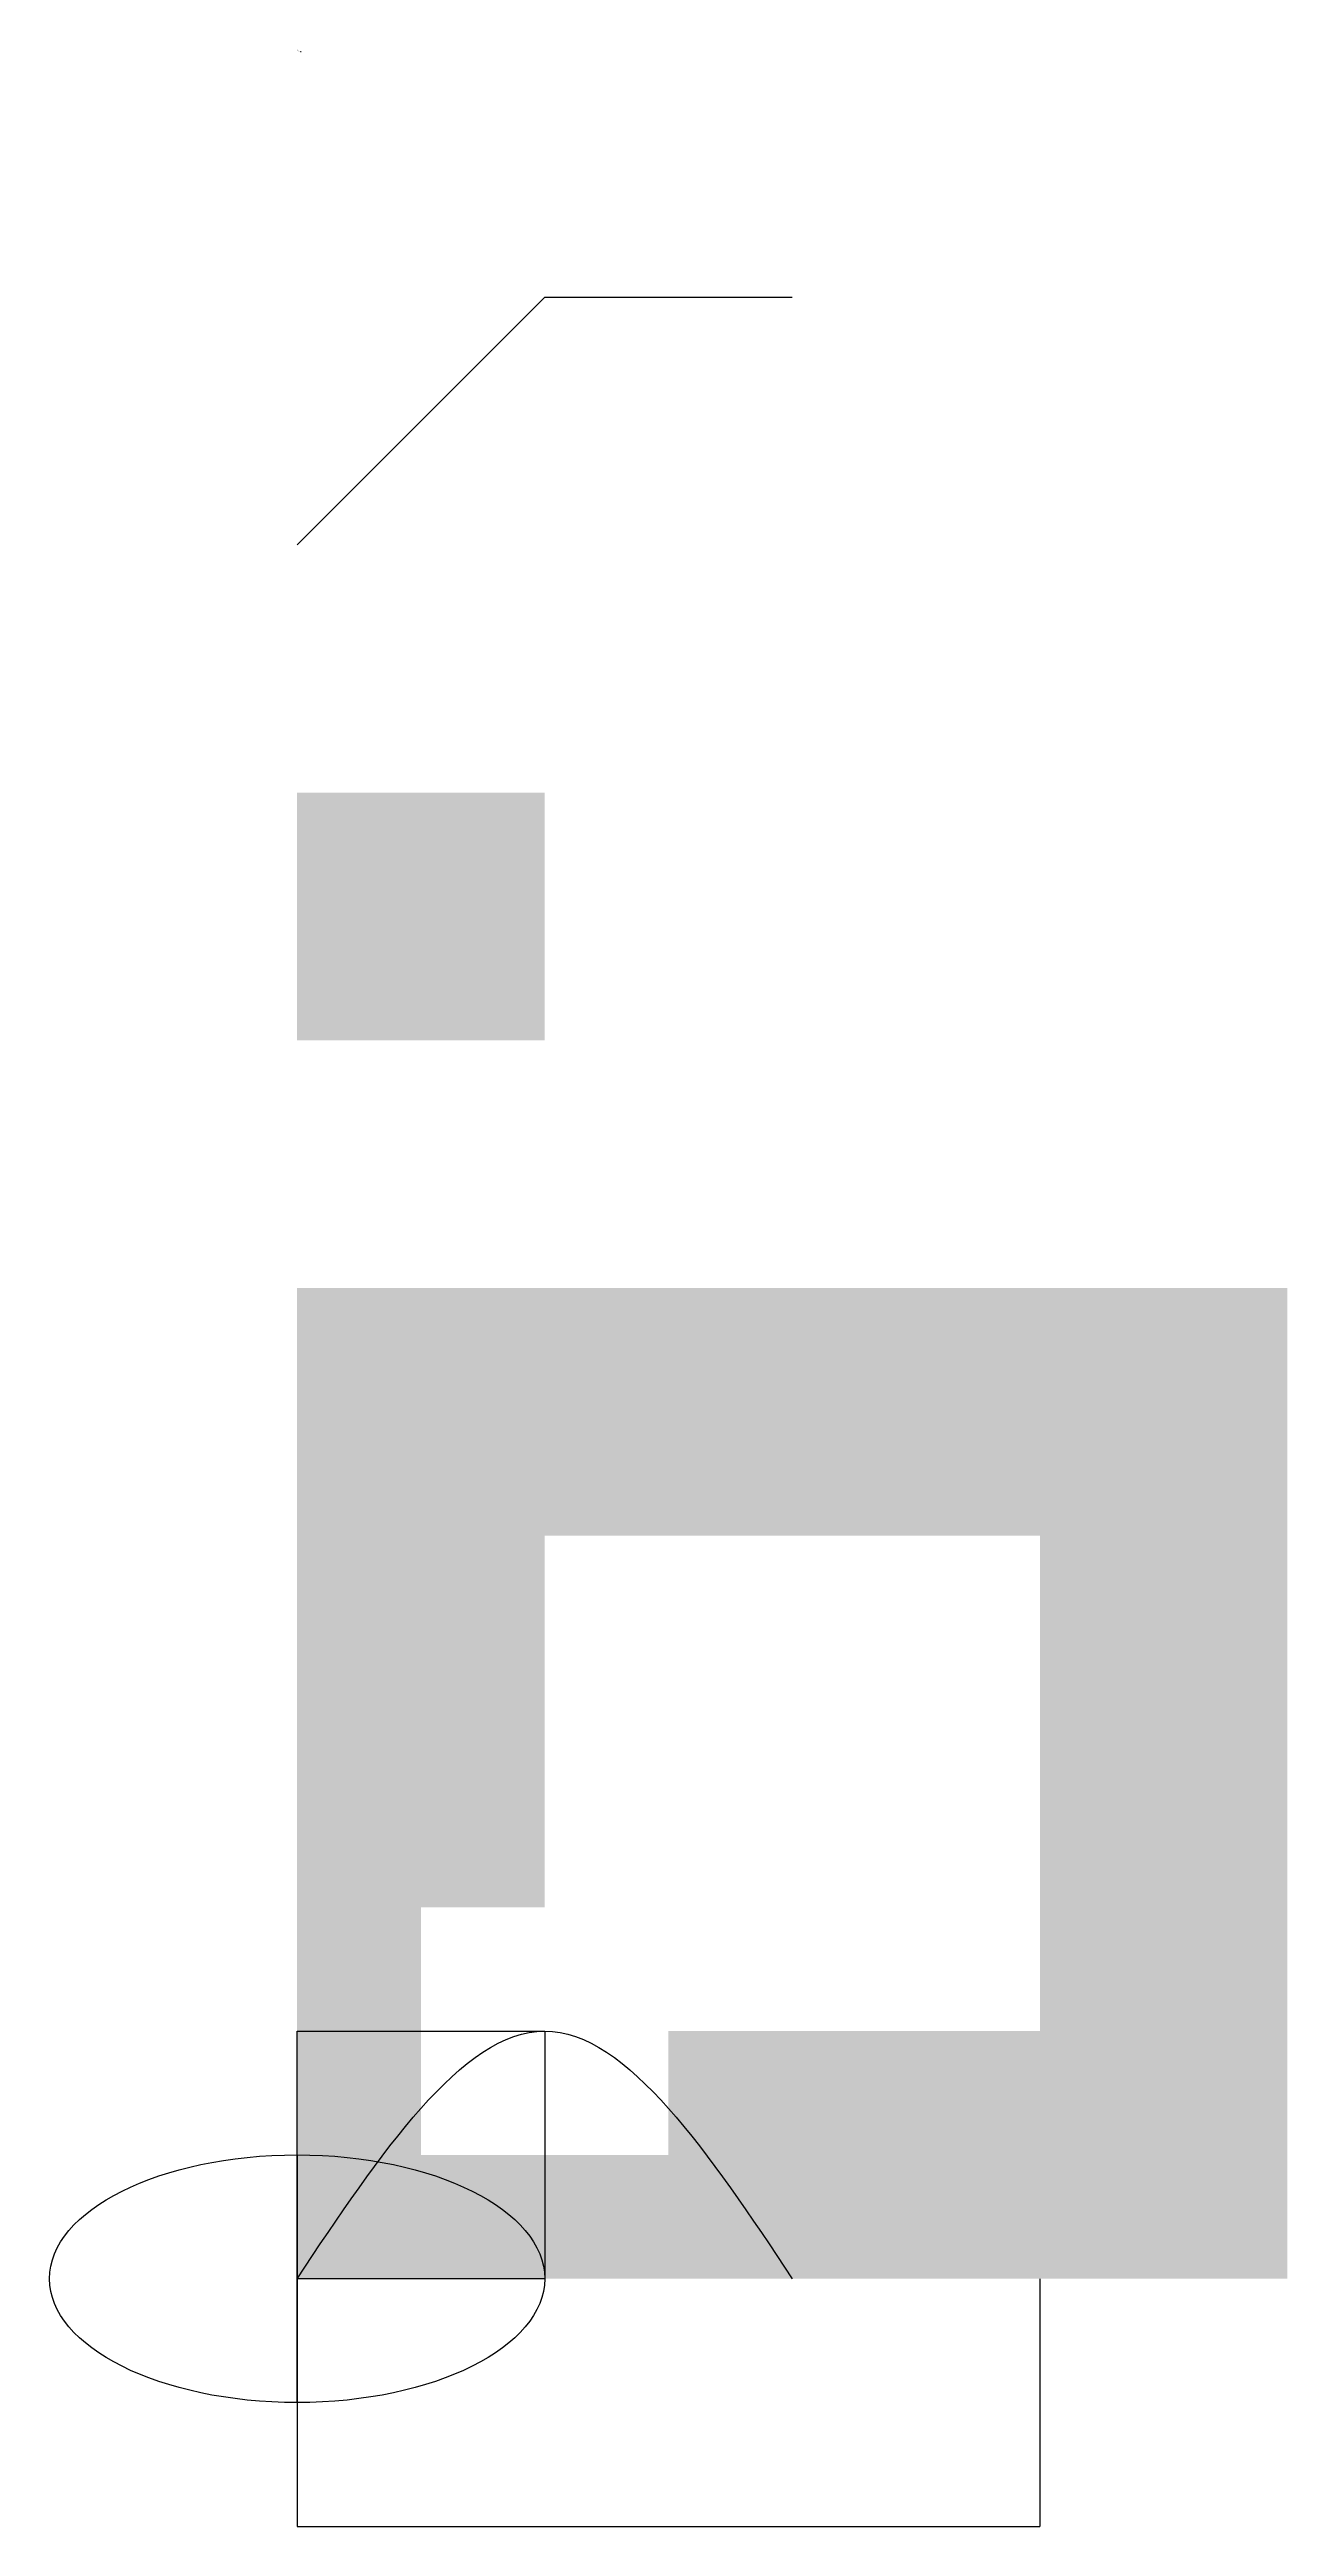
# Model space of a CAD drawing. Header units: millimetres. Extents: x -1000 to 4000, y -1000 to 9000.
import ezdxf

# ---------------------------------------------------------------- set-up
doc = ezdxf.new("R2010")
doc.units = ezdxf.units.MM
for name, color, linetype in [('Curves', 7, 'Continuous'), ('Dims', 7, 'Continuous'), ('Fills', 7, 'Continuous'), ('Notes', 7, 'Continuous'), ('Tilt', 7, 'Continuous')]:
    doc.layers.add(name, color=color, linetype=linetype)
doc.styles.add('OpenSansCondensed-Light', font='OpenSansCondensed-Light.ttf')
doc.dimstyles.new('EZDXF', dxfattribs={"dimtxt": 0.25, "dimasz": 0.175, "dimexe": 0.375, "dimexo": 0.125, "dimgap": 0.1, "dimtad": 1, "dimlfac": 100, "dimzin": 12, "dimdsep": 46, "dimtxsty": 'OpenSansCondensed-Light', "dimblk": 'ARCHTICK', "dimcen": 2.5, "dimazin": 3, "dimtfac": 0.5, "dimtmove": 2, "dimatfit": 3})
picture_1 = doc.add_image_def('image1.png', size_in_pixel=(100, 100))

# ---------------------------------------------------------------- blocks, each defined once
blk = doc.blocks.new('_ARCHTICK')
at = {"color": 0, "linetype": 'BYBLOCK', "const_width": 0.15}
blk.add_lwpolyline([(-0.5, -0.5), (0.5, 0.5)], dxfattribs=at)

msp = doc.modelspace()

# ---------------------------------------------------------------- hatches: boundary and pattern name
at = {"layer": 'Fills'}
h = msp.add_hatch(color=1, dxfattribs=at)
h.paths.add_polyline_path([(0, 0), (4000, 0), (4000, 4000), (0, 4000)])
h.paths.add_polyline_path([(1000, 1000), (3000, 1000), (3000, 3000), (1000, 3000)])

# ---------------------------------------------------------------- linework, layer by layer
at = {"layer": 'Fills', "color": 3}
msp.add_solid([(0, 5000), (1000, 5000), (0, 6000), (1000, 6000)], dxfattribs=at)
at = {"layer": 'Tilt', "extrusion": (1, 0, 0)}
msp.add_circle((0, 0), 500, dxfattribs=at)

# ---------------------------------------------------------------- texts
at = {"layer": 'Notes', "insert": (0, 9000), "char_height": 2.5, "attachment_point": 1}
msp.add_mtext('{\\fArial|b0;Bold}\\Pline %%c20 \\S1/2;', dxfattribs=at)

# ---------------------------------------------------------------- dimensions: what is measured, and where the dimension line sits
at = {"layer": 'Dims'}
msp.add_linear_dim(base=(0, -1000), p1=(0, 0), p2=(3000, 0), dimstyle='EZDXF', dxfattribs=at).render()

# ---------------------------------------------------------------- leaders
at = {"layer": 'Notes'}
msp.add_leader([(0, 7000), (1000, 8000), (2000, 8000)], dimstyle='EZDXF', dxfattribs=at)

# ---------------------------------------------------------------- next in the draw order: wipeouts: each hides what was drawn before it
msp.add_wipeout([(500, 500), (1500, 500), (1500, 1500), (500, 1500)]).dxf.layer = 'Fills'

# ---------------------------------------------------------------- next in the draw order: linework, layer by layer
at = {"layer": 'Curves'}
msp.add_ellipse((0, 0), major_axis=(1000, 0), ratio=0.5, dxfattribs=at)
msp.add_spline([(0, 0), (1000, 1000), (2000, 0)], degree=3, dxfattribs=at)

# ---------------------------------------------------------------- next in the draw order: pictures from other files: only their frames are drawn
image = msp.add_image(picture_1, insert=(0, 0), size_in_units=(1000, 1000))

doc.saveas('drawing.dxf')
